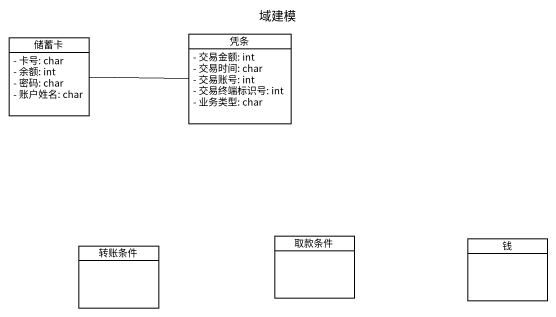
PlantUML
@startuml
title 域建模
hide circle
hide empty members
skinparam classAttributeIconSize 0
class 储蓄卡 {
  - 卡号: char
  - 余额: int
  - 密码: char
  - 账户姓名: char
}
class 凭条 {
  - 交易金额: int
  - 交易时间: char
  - 交易账号: int
  - 交易终端标识号: int
  - 业务类型: char
}
class 转账条件
class 取款条件
class 钱
储蓄卡 -right- 凭条
@enduml
